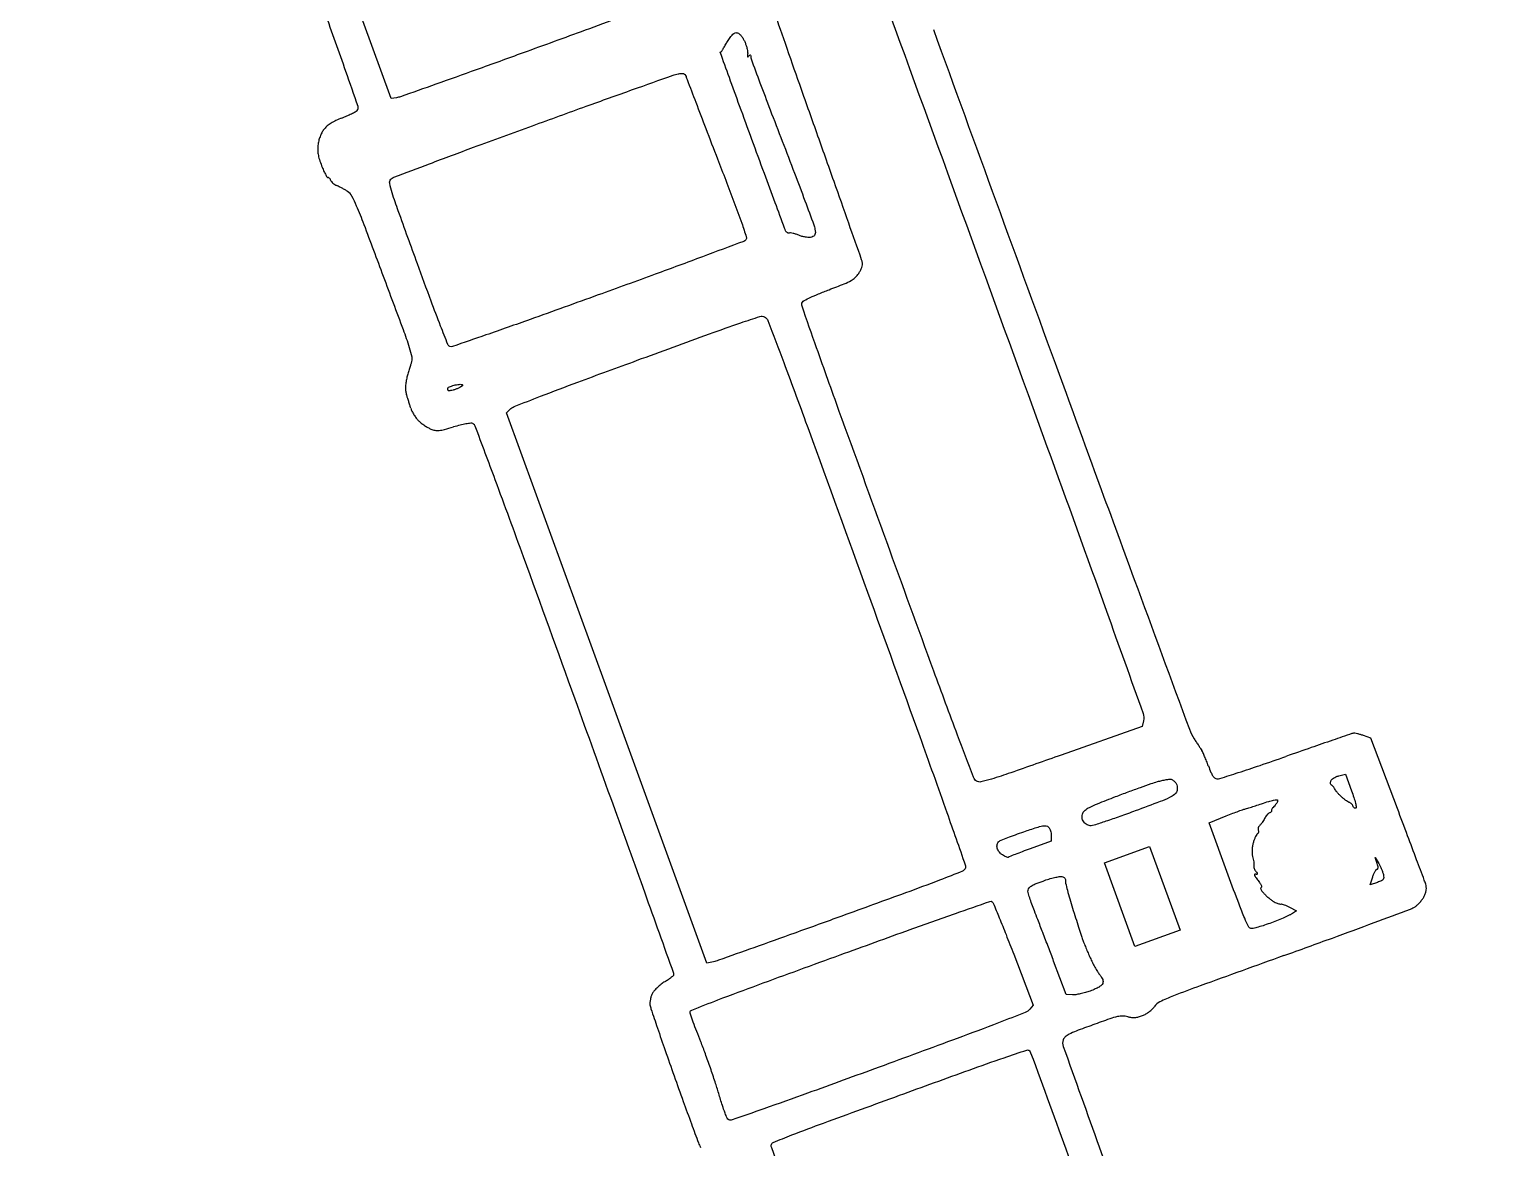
# Model space of a CAD drawing. Header units: metres. Extents: x 26.3 to 44.2, y 14.4 to 19.6.
# Drawn here: x 34.7603 to 34.8795, y 15.6037 to 15.6941 of the extents above; entities that cross this region are included whole.
import ezdxf

# ---------------------------------------------------------------- set-up
doc = ezdxf.new("R2010")
doc.units = ezdxf.units.M
doc.header["$MEASUREMENT"] = 0
doc.layers.add('Suspensions', color=6, linetype='Continuous')

msp = doc.modelspace()

# ---------------------------------------------------------------- linework, layer by layer
at = {"layer": 'Suspensions'}
for p, q in [((34.86875331393753, 15.6368237966545), (34.86815295183372, 15.63704060762439)), ((34.87089439418168, 15.63114526051271), (34.86875331393753, 15.6368237966545))]:
    msp.add_line(p, q, dxfattribs=at)
for points in [[(34.82568817743852, 15.58886764735399, -9e-06), (34.82031246039038, 15.60371463670833, -0.091432), (34.82027711969594, 15.60392685457363, -0.299413), (34.82042940852853, 15.60414984711356, -0.004576), (34.82195010240804, 15.60475834129, -0.005091), (34.82451081391829, 15.60572599027893, -0.000512), (34.83064313018173, 15.60796508356959, -0.000626), (34.8362825389853, 15.61000966410958, -0.00419), (34.83909685145613, 15.61099943174325, -0.002185), (34.84094118901034, 15.61162176150239, -0.302879), (34.84115489987457, 15.61156327393618, -0.091468), (34.84124891288718, 15.61140393423787, -5e-06), (34.84731667431881, 15.59481243747512, -0.000212)], [(34.81836675598507, 15.72690994492379, -9.4e-05), (34.83030225220398, 15.69412987977036, -8.7e-05), (34.84256870282049, 15.66040295903383, -0.000997), (34.84737412584194, 15.64710063282971, -0.000349), (34.8503346019627, 15.63883594093461, -0.144555), (34.85036840503735, 15.63823452371704), (34.85026085744088, 15.63777720551266), (34.84372148184644, 15.63546674647071, -0.000746), (34.83963369647179, 15.63402933021178, -0.009445), (34.83808344943903, 15.63351946433068, -0.019877), (34.83722983638859, 15.63329319826852, -0.205241), (34.83687973930171, 15.63335889599431, -0.155459), (34.83662526227964, 15.6336787950789, -0.001018), (34.83533994538415, 15.63707801005765, -0.002264), (34.83342222043731, 15.64225211853708, -0.000337), (34.82961485229888, 15.65269087118867, -0.000326), (34.8257803648893, 15.66324747035286, -0.002321), (34.82394924153098, 15.66837309796971, -0.000866), (34.82276499013206, 15.67175594060653, -0.219427), (34.82279499165249, 15.67206427121735, -0.140885), (34.82294071195177, 15.67220328852992, -0.010779), (34.82343182578704, 15.67244684136981, -0.012551), (34.82409298319539, 15.67273713083522, -0.006036), (34.82495410757674, 15.67307763173762, 0.003772), (34.82618529748386, 15.67355802970295, 0.031163), (34.826728165226, 15.67381484290804, 0.064935), (34.82706067260838, 15.67405925445408, 0.051486), (34.82734968964893, 15.67439936518202, 0.031588), (34.8274893468205, 15.67463323569152, 0.033219), (34.82759580906148, 15.67487901540517, 0.035246), (34.82765792023805, 15.67510180642821, 0.110092), (34.82765515286729, 15.67525649686211, 0.025211), (34.82758487784146, 15.67549408104833, 7.9e-05), (34.82654076685967, 15.67846311641034, 0.00045), (34.82535665006488, 15.68181892490147, 0.000282), (34.82396493327311, 15.68574473823829, -0.000722), (34.82258067716465, 15.68966045437765, -0.001181), (34.82142031628569, 15.6929830149013, -0.000108), (34.82038901132861, 15.69596069282236, -0.135242)], [(34.80806706515966, 15.69511204801363, -0.003795), (34.80522459178052, 15.6940451731907, -0.000793), (34.80022518015171, 15.6922208766621, -0.000776), (34.79643373662925, 15.69085083246896, -0.001217), (34.79316994536119, 15.68968614246964, -0.000299), (34.79031086791141, 15.68867563774546, -0.04761), (34.78998299184575, 15.68859401362278), (34.78955072354174, 15.68852919692177), (34.78652905171016, 15.69683117204804, -0.000885)], [(34.87649017236177, 15.51469548026182, -9e-06), (34.88250583186796, 15.49809943150136, -0.061218)]]:
    msp.add_lwpolyline(points, format="xyb", dxfattribs=at)
for points in [[(34.81762462132202, 15.69380579628802, -0.101275), (34.81775121120937, 15.69371613616164, -0.031875), (34.81789944403513, 15.6935361491222, -0.030366), (34.8180432625058, 15.69330903996206, -0.029403), (34.81816023226231, 15.69306377430116, -0.021182), (34.81825331078831, 15.69280383866306, -0.020208), (34.81832571114803, 15.69253287334102, -0.020632), (34.81837000650166, 15.69228864509914, -0.065014), (34.81837138915093, 15.69212251317125, 0.012303), (34.81835572871, 15.69196143102906, 0.178436), (34.81837134831576, 15.6919072812146, 0.450909), (34.81840601306493, 15.69190416790738, 0.036266), (34.81847580351893, 15.6919805008255, -0.038199), (34.8185411309876, 15.69205140023235, -0.29532), (34.81858345103747, 15.69205890895715, -0.26973), (34.81861054759374, 15.69202290513456, -0.033909), (34.81861566389868, 15.69192158216646, 0.093458), (34.81864701422126, 15.69173788325146, 0.00039), (34.8193640805895, 15.68981058509395, 0.001913), (34.82018911491794, 15.68762396022836, 0.001203), (34.82116934334464, 15.6850742365298, -0.001337), (34.82215589334189, 15.68250600854636, -0.002009), (34.82300150377009, 15.68025989578678, -0.0008), (34.82371613625457, 15.67832885689, -0.045571), (34.82381458885965, 15.67796138276676, -0.030964), (34.82384345513034, 15.6776970704216, -0.110373), (34.82381433728448, 15.6775304220215, -0.142533), (34.8237225455004, 15.67741597670661, -0.065738), (34.82355169607388, 15.67732695439019, -0.089135), (34.82337294738839, 15.67729603812654, -0.032638), (34.82311613479563, 15.67731450583748, -0.031106), (34.82283179233696, 15.67737191750623, -0.032426), (34.82256080852383, 15.67746360225676, 0.017806), (34.82230183582823, 15.67755974491124, 0.021803), (34.82205346107624, 15.67763016154043, 0.020933), (34.82184333395573, 15.67767074918184, 0.12515), (34.82173325314164, 15.67765969817127, -0.133235), (34.82165375868654, 15.6776529922449, -0.094592), (34.82156990182803, 15.67768545844178, -0.082613), (34.82149445535713, 15.67775201126548, -0.070558), (34.82143967603896, 15.67784293735198, -0.011771), (34.82136083175012, 15.67804161176925, -5.6e-05), (34.82059594733276, 15.68011042062574, -0.000261), (34.81972758233489, 15.68246369077805, -0.000165), (34.8187171468151, 15.6852091645444, -0.000709), (34.81771928807768, 15.68793515221634, -0.001196), (34.81689128804254, 15.69022407678702, -8.2e-05), (34.81615607660129, 15.69227284441316, -0.665658), (34.8161748422857, 15.69229000072027, 0.266081), (34.81621135356869, 15.69229315168828, 0.053608), (34.81626258029832, 15.69233747492568, 0.043619), (34.81631818913267, 15.69240865399359, 0.028158), (34.81637018003323, 15.69249951733274, -0.010143), (34.81643117478184, 15.69261562293103, -0.004496), (34.81651613161683, 15.69276644567392, -0.004448), (34.81660900159857, 15.69292463564467, -0.005984), (34.81669607228087, 15.69306609755063, -0.008622), (34.81679018638894, 15.69320945097278, -0.005425), (34.81690481432817, 15.69337379279298, -0.005445), (34.81702112681285, 15.69353305953403, -0.009937), (34.81712001016047, 15.6936600633471, -0.041808), (34.81724280028084, 15.69378797197125, -0.110723), (34.81735333683064, 15.69384860157382, -0.120319), (34.81747334688603, 15.69385360462005, -0.054195)], [(34.80098624868192, 15.68633588507059, -0.000686), (34.80532651552831, 15.68790932522475, -0.00107), (34.80906985020919, 15.68925150760199, -0.000285), (34.8123394272147, 15.6904138300757, -0.038219), (34.81274601891077, 15.69052399265861, -0.026718), (34.81302248319658, 15.69056147895622, -0.101225), (34.81319480329572, 15.69054062701253, -0.149348), (34.813308103423, 15.69045996529146, -0.084793), (34.81338747689226, 15.69030986554184, 0.011894), (34.81347307692643, 15.6900686734294, 0.000101), (34.81417812436061, 15.68822371498291, 0.000357), (34.81498973194299, 15.68610574226757, 0.00023), (34.81593311625468, 15.68365252025645, -0.001019), (34.81726014952325, 15.68018533286271, -0.006807), (34.8178933879939, 15.67844997120842, -0.006152), (34.81826210053821, 15.67735196914134, -0.24495), (34.81822060877299, 15.67710846140707, -0.141734), (34.81805888623147, 15.67698805375382, -0.000232), (34.81471958822529, 15.6757389897157, -0.001732), (34.81090367110097, 15.67432871061255, -0.00099), (34.80628715297409, 15.67265106301385, -0.000757), (34.80078920304019, 15.67067483012275, -0.002612), (34.79721689744743, 15.66941788714731, -0.000648), (34.79451611427324, 15.66848734208244, -0.194219), (34.79428818737566, 15.66849946837409, -0.190653), (34.79413870329985, 15.66865762857403, -0.00186), (34.79355058563291, 15.67014432454141, -0.004561), (34.79278725834922, 15.67214880799314, -0.001416), (34.79167596369967, 15.67517536294167, -0.000648), (34.79012927739341, 15.67944204882745, -0.01024), (34.78963444791141, 15.68090581100238, -0.025541), (34.78943247199256, 15.68168240500558, -0.246691), (34.78952374927344, 15.68199940646623, -0.111167), (34.7897765650104, 15.68216696352723, -0.000548), (34.79266046807283, 15.68326161262017, -0.00219), (34.7962208074304, 15.68459075879992, -0.000939)], [(34.80943326849032, 15.66737161842561, -0.000559), (34.81527390070031, 15.66950480408718, -0.005111), (34.81782576688005, 15.67040416513559, -0.005496), (34.81935976379722, 15.67090847699247, -0.187907), (34.81973444804448, 15.67088414494705, -0.195215), (34.82001314049148, 15.67058431839834, -0.001315), (34.82128881278809, 15.66720211606425, -0.002358), (34.82331011607214, 15.66172144235441, -0.000237), (34.82805943597204, 15.64863504966931, -0.000312), (34.83227998013471, 15.6369656993797, -0.001821), (34.83447466824893, 15.63081572199552, -0.000488), (34.83596307784067, 15.62658321995527, -0.195897), (34.83594766979872, 15.62627356045403, -0.192031), (34.83573428295708, 15.62607286969137, -0.002225), (34.83389098615374, 15.62535612383166, -0.00402), (34.83112617989086, 15.62432062517134, -0.000732), (34.82598416546105, 15.62245032137041, -0.000573), (34.82217318512392, 15.62107539814041, -0.000884), (34.81887595598161, 15.61989667433995, -0.000266), (34.81600946782187, 15.61887936538772, -0.027573), (34.8156072110456, 15.61876135184645), (34.81507263199548, 15.61863605049004), (34.80697779541056, 15.6408764312213), (34.79888295882547, 15.66311681195301), (34.79916533644507, 15.66341436343945, -0.109652), (34.7994954215916, 15.66363687071948, -0.001709), (34.80163343941464, 15.66446926866695, -0.00327), (34.80463455327383, 15.66560341061516, -0.00087)], [(34.79473879275888, 15.66538006313237, -0.023432), (34.79494866172103, 15.66541955326106, -0.035907), (34.79513322244198, 15.66543200315824, -0.039875), (34.79527354322599, 15.66542016848628, -0.270815), (34.79532499020622, 15.66537746575895, -0.310292), (34.79530864558517, 15.66531416450575, -0.037075), (34.79518650837724, 15.66522279770262, -0.033799), (34.79500791608349, 15.66512510049909, -0.020986), (34.7947869335116, 15.66503399840588, -0.019623), (34.79455930256196, 15.66496112489549, -0.031739), (34.79436037968637, 15.66491932319149, -0.033516), (34.79420790994669, 15.66490761204161, -0.317955), (34.79415703210275, 15.66494287233133, -0.048747), (34.79414325569554, 15.66499645857933, -0.037773), (34.79413851445871, 15.66505655269122, -0.038841), (34.79414278769693, 15.66511384967533, -0.071185), (34.79415633895225, 15.66515857584135, -0.178966), (34.79419983541891, 15.66520162951757, -0.015681), (34.79434546256742, 15.66526229872625, -0.019011), (34.79452923975265, 15.66532429743238, -0.013625)], [(34.86615357326664, 15.63378660593914), (34.86669443119155, 15.63393363792871), (34.86718723409376, 15.63257967308265, -0.008838), (34.86737747880896, 15.63202676261091, -0.018119), (34.8675029956763, 15.63158609286735, -0.014064), (34.86757606128893, 15.63124846127605, -0.370082), (34.86753307084924, 15.63117405291351, -0.14991), (34.86747064790892, 15.63117153250758, -0.096583), (34.86740494441782, 15.6312032522774, -0.080314), (34.86734590940146, 15.63126435886758, -0.063357), (34.86730327346277, 15.63134599078366, 0.057014), (34.86725805775288, 15.63143529736119, 0.046673), (34.86719107059951, 15.63151883906584, 0.048472), (34.86711368598383, 15.63158465511209, 0.084369), (34.86703762029694, 15.63162042536482, -0.069248), (34.86694122172867, 15.63166226804383, -0.014082), (34.86678467115724, 15.63176393098194, -0.014594), (34.86660804803198, 15.63189360473999, -0.013223), (34.86643324752576, 15.63203755986439, -0.017738), (34.86626027184678, 15.6321989773002, -0.015056), (34.86608912885201, 15.63238108707704, -0.015318), (34.86594326833202, 15.63255651584291, -0.040643), (34.86585374027963, 15.63269264245623, 0.024326), (34.86578323563802, 15.63280786138614, 0.024562), (34.86570208221089, 15.63291529934634, 0.025282), (34.8656223694021, 15.63300145523554, 0.084535), (34.86555926963822, 15.63304508957187, -0.171717), (34.86551422735536, 15.63308933377065, -0.082354), (34.86549075740351, 15.63316801314203, -0.066602), (34.8654915008095, 15.63326790663976, -0.050843), (34.86551773536927, 15.63337416057918, -0.111038), (34.86559285323389, 15.6334927006084, -0.052389), (34.86573446994914, 15.63360724618992, -0.044775), (34.86592602096374, 15.63370842358643, -0.032766)], [(34.85150158852331, 15.63331957124866, -0.012572), (34.85186209770323, 15.63341351568291, -0.015773), (34.85220068517884, 15.63348152708123, -0.013979), (34.85248459631042, 15.63352116929257, -0.108042), (34.85261717133492, 15.63350726781313, -0.064201), (34.85271257248493, 15.63346142541548, -0.030602), (34.85282218354871, 15.63338026157748, -0.029719), (34.85292796107705, 15.63328013426406, -0.037158), (34.85301284646107, 15.6331749755532, -0.085616), (34.85307217239969, 15.63304698219376, -0.048159), (34.85310071887108, 15.63287760307908, -0.046228), (34.85309677669441, 15.63269571130685, -0.055733), (34.85305859592066, 15.63252919913881, -0.145651), (34.8528689530586, 15.63226691693689, -0.054072), (34.8524761445203, 15.63202745259862, -0.019547), (34.85170484211334, 15.63170104538161, -0.001701), (34.84970992548816, 15.63095506109345, -0.003068), (34.84845187628942, 15.63049825219226, -0.004415), (34.84733224117259, 15.63011056573369, -0.002393), (34.84638226303656, 15.62979604496112, -0.06845), (34.84612891866195, 15.62975040082621, -0.079431), (34.84597203490915, 15.62976883554891, -0.053414), (34.8458042919834, 15.62983626537148, -0.052604), (34.84565158718057, 15.62993941035098, -0.069275), (34.84553921885701, 15.63006414357277, -0.056909), (34.84545175898596, 15.6302316154064, -0.067533), (34.84541063601407, 15.63040512080342, -0.066889), (34.84541705287835, 15.6305846763231, -0.054353), (34.84546992265507, 15.63077000588058, -0.126977), (34.8456522892902, 15.63101540258876, -0.052962), (34.84600133799052, 15.63124074623578, -0.022409), (34.84665047005332, 15.63153268405736, -0.002699), (34.84811226431277, 15.63210373988085, -0.002742), (34.849131196706, 15.63248906344067, -0.002908), (34.85013457944865, 15.63285560317837, -0.002771), (34.85100216026964, 15.63316140723105, -0.013322)], [(34.85853712610782, 15.63109814261636, 0.071526), (34.85860503459725, 15.63110911197631, 0.001121), (34.85898090769881, 15.63122752941664, 0.002949), (34.85941724723803, 15.63136891103871, 0.001947), (34.85991723482441, 15.63153634292554, -0.00803), (34.86049326698286, 15.63172147735277, -0.025144), (34.86088781743951, 15.63181997018957, -0.035041), (34.86114495081208, 15.63185209787685, -0.41767), (34.86121203432327, 15.63179120885846, -0.107551), (34.86119681128002, 15.6317034860237, -0.036082), (34.86113897202092, 15.6315862207295, -0.033952), (34.86105418389602, 15.63146181950332, -0.032846), (34.86095246854973, 15.6313485668111, 0.027037), (34.86085310549379, 15.63124048493069, 0.035723), (34.86077563744863, 15.63113149207989, 0.038659), (34.86072710752079, 15.63103577111458, 0.1874), (34.86072582577647, 15.63097598308027, -0.188428), (34.86072468438628, 15.6309272815987, -0.089067), (34.8606900330668, 15.63087364316082, -0.068885), (34.86062793226175, 15.63082321847553, -0.048885), (34.86054690485905, 15.6307844020211, 0.089731), (34.86045066810518, 15.63072826780749, 0.036054), (34.86034188990817, 15.63062084841143, 0.034216), (34.86023857265707, 15.6304852787583, 0.036632), (34.86015730423156, 15.63033984273439, -0.024054), (34.86007677047645, 15.63018681094595, -0.01873), (34.85997530453368, 15.63002850785268, -0.019089), (34.85986937146539, 15.62988788308941, -0.042909), (34.85977650733027, 15.62979202839656, 0.073158), (34.85970203308956, 15.62970525365463, 0.064117), (34.85965162313418, 15.62959681952057, 0.066866), (34.85963185620547, 15.6294840688953, 0.097581), (34.85964733372253, 15.62938470071578, -0.060084), (34.85966819584488, 15.62929521627721, -0.078859), (34.85966414369689, 15.62921153580262, -0.097034), (34.85963670835652, 15.62914650213836, -0.158569), (34.85958999299525, 15.6291099774107, 0.172812), (34.85952509510203, 15.62905627153548, 0.02005), (34.85943367036745, 15.62888777982247, 0.022218), (34.85933894902651, 15.6286713991233, 0.016416), (34.85925291902198, 15.62842456595833, 0.036484), (34.85918717442332, 15.62814327456884, 0.026344), (34.8591537246601, 15.62782277099783, 0.026782), (34.85915441767273, 15.6275130994109, 0.050991), (34.85919348451132, 15.62726738746168, -0.015802), (34.85924341587283, 15.62705217417197, -0.016536), (34.85927879269778, 15.62683746139564, -0.016422), (34.85929704970512, 15.62665060363008, -0.067367), (34.85928910817447, 15.62653729773018, 0.094324), (34.85928748062321, 15.62643816990898, 0.040979), (34.85932067582867, 15.62631008468407, 0.038641), (34.85937950670144, 15.62617573699471, 0.041627), (34.85945708369073, 15.62605555233046, -0.019523), (34.85954927486802, 15.62592569133471, -0.153026), (34.8595691138929, 15.62585527590994, -0.377312), (34.8595381360076, 15.62582206906516, -0.075907), (34.85945042824517, 15.62582672063147, 0.080207), (34.85936320585198, 15.62583059853739, 0.361735), (34.85933059446033, 15.62579635627496, 0.15356), (34.85934815182945, 15.62572396217382, 0.021168), (34.85943480082068, 15.62559314011632, -0.000138), (34.85952593477514, 15.62546737356272, -8.5e-05), (34.85963322689307, 15.62531916660657, -8.5e-05), (34.85973933008733, 15.62517249809739, -0.000152), (34.85982650116766, 15.62505188067342, -0.045861), (34.85988827797988, 15.62494736562206, -0.078902), (34.85991661712217, 15.62485053312334, -0.11879), (34.8599085217355, 15.62477673392471, -0.222573), (34.85986702236224, 15.62473509488813, 0.398645), (34.85984036085668, 15.62468168989273, 0.058537), (34.85989359564439, 15.62456005788737, 0.039835), (34.86000742521661, 15.62439689339949, 0.020317), (34.86017407532909, 15.62421044434417, 0.019641), (34.86037666969563, 15.62401730735325, 0.015895), (34.86060828657356, 15.6238259750747, 0.016184), (34.86083350660049, 15.62366304415649, 0.039417), (34.86101171383392, 15.6235621587323, 0.017502), (34.86116556039235, 15.6234968719228, 0.022038), (34.86131232481664, 15.62344786686983, 0.02087), (34.86143622706514, 15.62341800980963, 0.136792), (34.86149934854862, 15.62342289084272, -0.1648), (34.8615677100393, 15.62342442195276, -0.013428), (34.86173945778211, 15.6233653802416, -0.016909), (34.86194461406218, 15.62328062064618, -0.01218), (34.86216770862173, 15.62317286351279), (34.86272993739037, 15.62288420754656), (34.86241288369469, 15.62265699695083, -0.04574), (34.86221323972885, 15.62253991825925, -0.00657), (34.86178180489512, 15.6223442274555, -0.007413), (34.86126368403274, 15.62212647304154, -0.006273), (34.86070975415166, 15.62191130964646, -0.00936), (34.86015917776209, 15.62171703158636, -0.012452), (34.85965150043049, 15.62156243117481, -0.009777), (34.85922562474232, 15.6214531658609, -0.11202), (34.85905359736664, 15.62145170659398, -0.227107), (34.85885671250793, 15.62160490969641, -0.015284), (34.85854996273437, 15.62226967721328, -0.010911), (34.85809552827237, 15.62340762764567, -0.001576), (34.85722669723965, 15.62575158355064), (34.85566987632085, 15.62999258622104), (34.85705698540825, 15.63054455715801, -0.002057), (34.85759533250243, 15.63075621992301, -0.003148), (34.85806395927382, 15.63093486089905, -0.001106), (34.85846918919655, 15.631085399431, -0.084232)], [(34.84070276819311, 15.62926855881442, -0.003973), (34.84173030041531, 15.62961366806964, -0.032411), (34.84220997358975, 15.62973680235086, -0.081992), (34.84249329971429, 15.62974328002881, -0.166841), (34.84268931986449, 15.62964336416122, -0.073144), (34.84277839634126, 15.6295193097815, -0.042016), (34.84284899323946, 15.62934888830896, -0.039591), (34.84289436696411, 15.62915475135509, -0.041203), (34.84290775456921, 15.62895848932104), (34.84290130535614, 15.62850610770891), (34.84121435743391, 15.62789210887846, 0.002025), (34.84056198016245, 15.62765166505345, 0.003111), (34.8399992549454, 15.62743767384834, 0.001054), (34.83951502909407, 15.62724890150478, 0.086852), (34.83944674344031, 15.62720730821221, -0.252107), (34.83939255400384, 15.62719482297738, -0.029738), (34.8392713307145, 15.62723593031039, -0.029852), (34.83912321029906, 15.62730676552428, -0.020072), (34.83896287062256, 15.62740416898984, -0.043631), (34.83879425153629, 15.62753865074144, -0.050065), (34.83865996819907, 15.62769478802492, -0.054506), (34.83856897165669, 15.62786082761757, -0.076531), (34.83852891523748, 15.62802473795085, -0.059682), (34.83853361960614, 15.62817024830219, -0.054157), (34.83857225588396, 15.62831563321588, -0.05764), (34.83863710610378, 15.62843926136693, -0.101092), (34.83871963351901, 15.62851945226936, -0.049381), (34.83887756066576, 15.62859984457751, -0.002751), (34.83939353421916, 15.62879799718154, -0.004222), (34.84001181838784, 15.62902559909926, -0.003077)], [(34.86938926688572, 15.62670900413614, -0.020073), (34.86950271475826, 15.62649485174625, -0.014303), (34.86961302833832, 15.6262467813472, -0.014474), (34.86970475043948, 15.62600374580583, -0.029668), (34.86975955036019, 15.62580773163051, -0.046402), (34.86978900722539, 15.62556456871454, -0.172157), (34.86974215590702, 15.6254198814048, -0.12336), (34.86960295915711, 15.62530933014063, -0.019164), (34.86927473009288, 15.62517541183044), (34.86869838900719, 15.62496564083046), (34.86890211530545, 15.62561836158895, -0.022301), (34.86899173484149, 15.62586607800143, -0.034584), (34.86909280659596, 15.62606963548252, -0.037777), (34.86919108272603, 15.62621159401409, -0.280601), (34.86926519485624, 15.62623802978196, 0.365684), (34.86931346953072, 15.62626419239446, 0.092237), (34.86933161327831, 15.62635902897571, 0.05251), (34.86931647965101, 15.6265101080379, 0.026141), (34.86926752616961, 15.62669635252871), (34.86911050250012, 15.62718772721155)], [(34.84225003541831, 15.62528525619234, -0.013419), (34.84272701409544, 15.62544450358525, -0.016674), (34.84317870588245, 15.62556565365752, -0.015871), (34.84355972353116, 15.62564168412387, -0.093875), (34.84376214270848, 15.62563723454261, -0.051204), (34.84391380096532, 15.62558840397252, -0.107227), (34.84401363882604, 15.62551599794972, -0.1274), (34.84406422764749, 15.62541793682091, -0.089598), (34.84406972914658, 15.62529332719665, 0.092042), (34.84407868753684, 15.62511047791232, 0.004738), (34.84422109567841, 15.62453355505721, 0.007403), (34.84440801332372, 15.62384827576411, 0.005294), (34.84463652742637, 15.62308717603033, 0.001166), (34.84488298873353, 15.6223032211251, 0.001299), (34.84512449701485, 15.62154805593079, 0.001198), (34.84533362172731, 15.62090523349905, 0.006825), (34.84545026938036, 15.62056531238292, 0.008202), (34.84555846240008, 15.62027841229904, 0.003272), (34.84571574067157, 15.6198886832355, 0.003237), (34.84589087310238, 15.61947048665961, 0.004072), (34.84605873339885, 15.61908554574237, 0.012542), (34.84623744202273, 15.61871027088806, 0.010507), (34.84644517772682, 15.61832130533561, 0.010645), (34.84665014674373, 15.61797373861379, 0.028437), (34.8468151133367, 15.61773819873404, -0.020485), (34.84698755568552, 15.61750013247321, -0.061752), (34.84707684060988, 15.61732107851432, -0.088546), (34.847102446206, 15.61716497981969, -0.08259), (34.84707362794396, 15.61700557275747, -0.126518), (34.84697597823936, 15.61686140862395, -0.045439), (34.84677449511096, 15.61671359907084, -0.033602), (34.84647403432468, 15.61655910694936, -0.014672), (34.84605724367061, 15.61639340356469, -0.017858), (34.84566875139542, 15.61626752060745, -0.01621), (34.84525957754271, 15.61616511999223, -0.016473), (34.84488757107076, 15.61609747754101, -0.04901), (34.84462908948638, 15.61608480606651), (34.84411764857676, 15.61610986687342), (34.84310879805092, 15.61880536638795, 0.001151), (34.84268197734822, 15.61993782134844, 0.001029), (34.84223377532331, 15.6211114816674, 0.001031), (34.84182678207841, 15.62216420189842, 0.003214), (34.84154668385187, 15.62287080039557, -0.009806), (34.84133805405227, 15.6234180577376, -0.012609), (34.84116898141783, 15.62392929872814, -0.01047), (34.84104829248525, 15.62435995544506, -0.098978), (34.84103780782658, 15.62455046507183, -0.138902), (34.84111728521823, 15.62472921972116, -0.083055), (34.84129482443986, 15.62488202448393, -0.041152), (34.84162408925646, 15.62504625387517, -0.007837)], [(34.82585580090065, 15.61931824281432, -0.000731), (34.83149911707966, 15.62136290331815, -0.00252), (34.83516677328668, 15.62266483804784, -0.000498), (34.8379610497025, 15.62363779036076, -0.255935), (34.83813680754866, 15.62360815545147, -0.128111), (34.83822651761569, 15.6234896064457, -0.000896), (34.83871224674792, 15.62231189169708, -0.003384), (34.83925825284118, 15.62095519482162, -0.00215), (34.839876563732, 15.61936833808588), (34.84146023240525, 15.61525171578294), (34.84118439677776, 15.6149270168893, -0.12309), (34.84081780196465, 15.61466439668294, -0.002414), (34.83864917134375, 15.6138186228463, -0.003431), (34.83532133311873, 15.61256537289036, -0.000592), (34.82899889590581, 15.6102422817144, -0.000691), (34.82320567190057, 15.60813049540675, -0.002817), (34.81967622170976, 15.60687189192792, -0.000857), (34.81710743497254, 15.60597708250429, -0.194865), (34.81685835405316, 15.60598990352713, -0.172735), (34.81672078694881, 15.60612556685849, -0.020012), (34.8165453137315, 15.60652901230966, -0.016267), (34.81632805869998, 15.607147686352, -0.004681), (34.81603230310377, 15.60811814379121, 0.007839), (34.81574286887425, 15.60904678170242, 0.004276), (34.81536018033716, 15.61017742756511, 0.00426), (34.81495151178424, 15.61132020247352, 0.006755), (34.81458000217636, 15.61229106042411, -0.003582), (34.8142518777003, 15.61313250626358, -0.005224), (34.81397583478869, 15.61387896586157, -0.002693), (34.81375240893038, 15.61451386734299, -0.087806), (34.81372688213669, 15.6146742662606, -0.304152), (34.81385621919312, 15.61486016422617, -0.001686), (34.81597107988578, 15.61567809864685, -0.003625), (34.8192185937415, 15.61689460049715, -0.000525)]]:
    msp.add_lwpolyline(points, format="xyb", close=True, dxfattribs=at)
at = {"layer": 'Suspensions', "linetype": 'ByBlock'}
msp.add_lwpolyline([(34.84721744819787, 15.62675969050586), (34.850863126001, 15.62808660870992), (34.85332387522263, 15.62132575578856), (34.84967819741949, 15.61999883758449)], close=True, dxfattribs=at)
at = {"layer": 'Suspensions'}
for centre, radius, start, end in [((34.37490495509739, 15.54707156465314), 0.4353702540224225, 19.26432880211003, 19.92758289412102), ((84.21822626312756, 33.69264960442391), 52.56244202681578, 200.0245069729264, 200.0568217923574), ((34.42741471538397, 15.56542323338843), 0.3797459906957455, 18.81288067461051, 19.26437083311156), ((34.78239236646708, 15.695292305972), 0.00891555400091239, 296.3108528786751, 298.5519631536713), ((34.7863318741459, 15.68805229539567), 0.0006731348234631834, 298.5522174841134, 313.3827772326158), ((34.78658470009567, 15.68778478056401), 0.0003050517539969397, 313.3825001859283, 18.81267678030963), ((34.78553208849029, 15.68490004835897), 0.001818678662140366, 128.8833087129878, 139.4425476432903), ((34.78628937907144, 15.68396092860151), 0.003025092746439477, 121.6698482823856, 128.8828378956208), ((34.78686681424979, 15.68302493360742), 0.004124873639879498, 115.5286860236614, 121.6702397928085), ((34.78846312276019, 15.6796824670124), 0.007828963784437827, 111.7267485429079, 115.5285477096709), ((34.78114551508578, 15.69804590793544), 0.0119387711543632, 291.7266349605819, 293.828643576446), ((34.78210473555044, 15.6958741089417), 0.009564573444228196, 293.8283928827625, 296.3105781752408), ((34.78619732292077, 15.6845127485873), 0.002568902188058712, 164.8681137259271, 172.6555078677757), ((34.78666605061821, 15.68438599757796), 0.003054465235162477, 158.0288233444702, 164.8681376202017), ((34.78643029186588, 15.68448112794985), 0.002800237037023497, 150.9409127293694, 158.0291190971188), ((34.78526498175329, 15.68512862460071), 0.00146712054888083, 139.4420114416181, 150.9403260964959), ((34.78592148672789, 15.68439111726766), 0.002301524740983183, 179.5223704576779, 189.1341714162458), ((34.78722535446305, 15.68438024487314), 0.00360543780547027, 172.6555338206633, 179.5223254873875), ((34.78652190931713, 15.68448765932352), 0.002909659310152446, 189.1342223964969, 197.4895146159873), ((34.79180605866498, 15.68615266672257), 0.00844991959006847, 197.4894150605053, 201.2618867977735), ((34.79190454770009, 15.68619102418272), 0.00855561435726905, 201.2620967725259, 203.9647279990198), ((34.7881153874241, 15.68450674889882), 0.004408986953236579, 203.9644106554497, 208.4029034789213), ((34.788451738989, 15.68468866807992), 0.004791383295931505, 208.4032457548963, 211.626952051565), ((34.78441827558949, 15.68220464802731), 5.438185864019359e-05, 211.6264093409175, 289.9995637716993), ((34.78446081806251, 15.68208776450762), 7.000310502456366e-05, 63.81562320440528, 110.0006088213342), ((34.78439062873329, 15.68194503017998), 0.0002290616798318132, 44.69521569162758, 63.81479937605387), ((34.78428116338985, 15.68183672286636), 0.0003830523795471006, 30.08540746986169, 44.69526016788653), ((34.78406899201941, 15.68171380904958), 0.0006282553501195151, 19.99964387522267, 30.08497819784337), ((34.78501812516395, 15.68205926110605), 0.0003817896238316348, 199.9999998684739, 220.1265281437448), ((34.78555821830832, 15.68251449111911), 0.001088142913186937, 220.126600742543, 229.3409819027954), ((34.78566671842579, 15.68264081777229), 0.001254668283008388, 229.3410108514992, 238.0910935382226), ((34.78557338421869, 15.68249091827169), 0.001078086476214723, 238.0909876562613, 247.8951859744145), ((34.78419663457468, 15.67910122887629), 0.00258052443225334, 63.26890641135655, 67.89502680018984), ((34.78236498386907, 15.67546429818464), 0.006652650309884841, 60.98798766300207, 63.2689719191869), ((34.78220292230237, 15.67517206110419), 0.006986815632045433, 58.72860328253268, 60.98804643943905), ((34.78359681158612, 15.67746717915663), 0.004301579290505104, 55.47928476991941, 58.72865445698537), ((34.78539814075647, 15.68008609223428), 0.001122980151237548, 29.00623715704065, 55.47952065327213), ((34.77916546971454, 15.67663039835398), 0.008249550750844336, 22.9229675207375, 29.00612115471851), ((34.74916846171902, 15.66394515257765), 0.04081849223018783, 20.6420067634462, 22.92276185921163), ((33.35202113129219, 15.13762383643248), 1.533813733598216, 20.47511920537417, 20.64196448584114), ((33.10014273576087, 15.04357578351661), 1.802677569753723, 20.32864823076701, 20.47509622326996), ((34.75689262152001, 15.65736805972808), 0.03588354036044106, 17.88568799668323, 20.32868750068721), ((34.78500583626666, 15.66644063587795), 0.006342645292992189, 10.6753631146269, 17.88560525264614), ((34.79407576203847, 15.66593571969274), 0.003137095886286233, 156.9183482167963, 161.3162907025687), ((34.79047271952562, 15.66747117887015), 0.000779477901479063, 336.9186951493483, 10.67542537974932), ((34.80110579777701, 15.6634325276222), 0.0105946973653879, 164.5253833102284, 166.4254970044286), ((34.80377986560323, 15.66269216783578), 0.01336936335441562, 162.9291681728993, 164.5251736066999), ((34.80255730948512, 15.66306764498997), 0.01209044719116653, 161.3166640438805, 162.9293990254268), ((41.74083430000995, 18.18441470170178), 7.342599282880959, 200.0567869580385, 200.1947551784391), ((34.79334460311778, 15.6651617490414), 0.002630582762398616, 179.3782853609553, 186.6086756023572), ((34.7938128374462, 15.66515665777), 0.00309884476946501, 172.6564781302045, 179.378095365481), ((34.7920329946115, 15.66500979919784), 0.001310201897454311, 186.6090970394456, 198.7887845886371), ((34.79413942196179, 15.66511458818962), 0.003428127770989975, 166.4254654744855, 172.6567935792717), ((34.77219469071937, 15.65826076046101), 0.0196446978920646, 18.04356165174677, 18.78840416295794), ((34.75114099113094, 15.65140231092302), 0.04178733993011678, 17.62001423020349, 18.04354415023181), ((34.75079192109393, 15.65129142664183), 0.04215359832830524, 17.19719585250399, 17.62003822552231), ((34.77048168253405, 15.65738532456824), 0.02154238056945617, 16.49853408131012, 17.19731124288599), ((34.79259230781982, 15.66393417281797), 0.001517696705472772, 196.4984614057029, 206.5007619348248), ((34.79418079815017, 15.66472617930995), 0.003292682849893065, 206.5005758923609, 212.1057354817296), ((34.79427051731736, 15.66478247307027), 0.003398600348037966, 212.1057428615123, 217.6607410961283), ((34.79316514332341, 15.66392935134342), 0.002002295099415811, 217.660722661438, 225.9166799847197), ((34.79373670680657, 15.66451949184911), 0.002823848890536123, 225.9165255847439, 231.7896612763402), ((34.79496802467919, 15.66608366078311), 0.004814519168952531, 231.7898370329057, 235.7284195035578), ((34.7948738827794, 15.66594556002115), 0.004647382946612032, 235.7287892140985, 239.7005933404), ((34.79354386024858, 15.66366942461359), 0.002011144655835457, 239.7002983884001, 247.1280425013118), ((34.79335608526906, 15.66322430149754), 0.00152803593996048, 247.1281908092696, 260.1450694796685), ((34.79330848307592, 15.66295023576906), 0.001249866940517764, 260.1447165466027, 275.2783326337657), ((34.79317175203572, 15.6644301552082), 0.002736089307354939, 275.2784893926139, 284.5143788795469), ((34.78834543650871, 15.68307279757848), 0.02199333303828142, 284.5144006126785, 286.5038892856979), ((34.79794987677394, 15.65065681478285), 0.01181555948151599, 103.8216300657389, 106.5038668097343), ((34.79680155669175, 15.65532438943486), 0.007008804636205281, 99.85567111047294, 103.8217473769818), ((34.79668142751767, 15.65601590364207), 0.006306933624432151, 96.31400083929536, 99.85574395667823), ((34.79602240488371, 15.66197189499505), 0.000314593194447799, 64.98138500222527, 96.31366095677166), ((34.79599072376014, 15.66190400944074), 0.0003895074258979029, 20.46001379475373, 64.98155638384766), ((32.19532811731533, 14.69162914968918), 2.77615594140881, 20.36434987829364, 20.45991923298197), ((33.90564531273523, 15.32647994023824), 0.951814845229482, 19.96507882971628, 20.36431541752749), ((25.88576901676858, 12.41302042057021), 9.484496848875903, 19.89126827785062, 19.96506523931299), ((58.50102218139305, 24.34920051861106), 25.20060818610183, 200.1947108370398, 200.2240462759903), ((26.93362976261744, 12.79216705402386), 8.370152058291847, 19.82934412696459, 19.89122356733504), ((34.857689459526, 15.63888009119405), 0.003845216522044547, 200.2241321576134, 213.1400357940988), ((35.10184953355515, 15.79828785243787), 0.2954356417672306, 213.1398068078882, 213.2037488961655), ((35.10065743182403, 15.79751039801784), 0.2940124282885718, 213.2041967342348, 213.2683680056126), ((35.07473949568677, 15.78050453170921), 0.2630134137735555, 213.2681057385916, 213.3306727282655), ((35.00632242632547, 15.22651459734305), 0.4336016919431948, 108.9281240521818, 109.1722039806269), ((35.45386759525705, 13.92142588009044), 1.813294860054431, 108.8767153547464, 108.9280523723313), ((34.86746008331553, 15.63645608419678), 0.0007821370484774856, 97.57780680020441, 108.8767677372744), ((34.86740430036163, 15.63687541755166), 0.000359109625671406, 79.74605306264925, 97.57824201069192), ((34.86681100704981, 15.63359599435391), 0.003691768243598648, 76.52167946529049, 79.74538576195889), ((34.86670748645873, 15.63316390836111), 0.004136082115224877, 73.11590716697968, 76.52223418556547), ((34.86646788996721, 15.63237464438178), 0.004960911859257274, 70.14336590091361, 73.11547513514218), ((34.88736852984577, 15.65728092888535), 0.03875477930702111, 213.330371095914, 213.5877436292934), ((34.85409266584979, 15.63518273531445), 0.001190349104172927, 24.70944476583484, 33.5885956151678), ((34.84349300502504, 15.63030550056151), 0.01285826358931725, 23.15899708441205, 24.70870970895052), ((34.84244713657925, 15.62985803134572), 0.01399583534439025, 21.48474381948146, 23.15935505976097), ((34.84023202444419, 15.62898623996213), 0.01637632730662436, 19.99594945632853, 21.48447287718131), ((34.78359375000102, 15.85860329507606), 0.2365784512744964, 288.7899836612937, 289.3262711787057), ((35.12691650359909, 14.87967261899735), 0.8008104737229146, 109.172174170161, 109.3264143853237), ((34.86842751406927, 15.63924634958413), 0.01362793046883229, 199.996138894291, 202.3417462049705), ((34.85738989157035, 15.63471009413758), 0.001694501627752421, 202.3417806660054, 213.2346658324849), ((34.85647909497455, 15.63411329667887), 0.0006055949992283795, 213.2345455298818, 233.6860164481593), ((34.77286474631537, 15.89803446650397), 0.2773841421997561, 287.5576787160539, 287.881514246342), ((34.8221238821932, 15.74535668476332), 0.1169566897339431, 287.8815381009661, 288.7900152225557), ((34.85635445304298, 15.6339437029242), 0.0003951249236188414, 233.6859226115601, 261.8449567721561), ((34.85637632390177, 15.63409634241182), 0.000549323327113776, 261.8452238261111, 287.557938969885), ((30.80292001291812, 14.18743899586779), 4.256979215734031, 19.7266346016542, 19.82930863167257), ((32.38500930158192, 14.69384820166572), 2.656717988446077, 20.60795316136048, 20.65883181273225), ((33.41324841499142, 15.08049921146477), 1.558185022295252, 20.53214745773833, 20.60800706704312), ((31.85187389002885, 14.49572946168196), 3.22547206040817, 20.50069960648501, 20.5320976934619), ((-73.4261678043042, -23.18653320824036), 114.9841960394366, 19.72314197406035, 19.72657972083081), ((34.87141599381939, 15.62488530460835), 0.001845282883627695, 333.0631751896891, 341.8029596444274), ((34.86177699488922, 15.62112804326013), 0.01205663938555172, 18.87291743836983, 20.50054857810632), ((34.87187196144758, 15.62473541608349), 0.001365310959615618, 341.8029634496503, 352.7571302637354), ((34.8723154819539, 15.62473060642803), 0.0009193968636713698, 4.648349538296827, 18.87309842227743), ((34.87206806423914, 15.62471049312476), 0.001167630766547166, 352.757146402913, 4.648173228568942), ((34.87127558798979, 15.62482997551426), 0.00193036076060084, 290.5543008425033, 302.985363719621), ((34.8715530815236, 15.62440242159302), 0.001420650041845077, 302.9856335003412, 313.0410027638628), ((34.87047242739861, 15.62555964916305), 0.003003997441023687, 313.0406211778217, 318.7841225274262), ((34.87041190086896, 15.62561265941446), 0.003084455799962292, 318.7842113154371, 324.4841950082115), ((34.87146818650994, 15.62485877756858), 0.001786735802088734, 324.4842187698551, 333.0633462596585), ((34.68154333965895, 16.12491708228284), 0.5367938447791196, 290.057010399905, 290.4415793110555), ((34.3132184336148, 17.11311947800031), 1.591406195984046, 290.4415519739056, 290.5543100588891), ((34.53520096864351, 16.52574746563928), 0.9635034483458398, 289.8088168838716, 290.0570221036832), ((36.40512215674137, 11.3343476782876), 4.554398055107474, 109.8088144102445, 109.8991125540847), ((34.81333075941748, 15.6144619282764), 0.003156124102062239, 121.7281462185341, 128.218480785806), ((34.80756916708391, 15.62378058609687), 0.007799848232423428, 301.7278097622014, 304.1295609135342), ((34.80920417730152, 15.62136832319763), 0.004885698149513254, 304.1298546961832, 307.5396187014101), ((34.80882874460181, 15.62185692281683), 0.005501879372589783, 307.5394532147982, 310.0264507871277), ((34.81228798295259, 15.61773822902609), 0.000123220756422723, 310.0255655903946, 348.2815399113753), ((34.81222390323398, 15.61775151465466), 0.0001886632368128118, 348.2833763892133, 19.72405971634349), ((34.81255763258433, 15.61528116149398), 0.002100664806792032, 160.3734907536593, 167.7133198683587), ((34.81194258998131, 15.6155004970976), 0.001447682792908146, 150.6718532896482, 160.3737921708889), ((34.8118172145967, 15.61557093105848), 0.001303877612557564, 138.7107163319085, 150.6716834610631), ((34.81375016074682, 15.61387343898499), 0.003876378372293634, 133.4028917851844, 138.7107403218656), ((34.81401292229228, 15.61359560223748), 0.004258787692313609, 128.2182579559853, 133.4028705760491), ((34.85868958986971, 15.60104151838173), 0.01607640554078531, 111.5006751466619, 115.816599726039), ((34.88317570576318, 15.53888188322278), 0.082885013628677, 109.8991299200609, 111.5006354810334), ((34.81129308525169, 15.61540556947486), 0.0008289205456087263, 175.2264147224335, 189.5039004657608), ((34.81241755872489, 15.61531166429732), 0.001957308233547048, 167.7132018266242, 175.2263404459498), ((34.81252569875075, 15.61561192924263), 0.002078688680828372, 189.5040295050972, 198.5980525744972), ((35.27322829985611, 15.77063588346775), 0.4881643941370011, 198.5978113477334, 198.7894083897896), ((34.84932497108565, 15.61670743448445), 0.002496532385968551, 299.9412267047486, 307.2453397327259), ((34.84942556448071, 15.61657512456306), 0.002330324845749766, 307.2453480244692, 314.7777172911619), ((34.85003648367125, 15.61595944723965), 0.001462983607294752, 314.7777020029052, 325.453344951121), ((34.85218988279796, 15.61447687037546), 0.001151430659259691, 115.816539772091, 145.4532032117152), ((34.88931525752145, 15.49541427111197), 0.125830217331871, 110.0000375796201, 110.6566454163155), ((34.88513918241297, 15.50688730330825), 0.1136207918319041, 109.2695271350266, 109.9999312593688), ((34.84968519217962, 15.60830086491991), 0.006188506636861501, 103.1913560132558, 109.2694711670662), ((34.84868328794079, 15.61257540967268), 0.00179811429138729, 89.63932991701286, 103.1913822354914), ((34.84868479605396, 15.61281589018141), 0.001557629053903655, 74.54657789149557, 89.63912014664294), ((34.84959307149538, 15.6161014154711), 0.001851130354847901, 254.5467468712714, 263.8618039001759), ((34.84956242732059, 15.61581649834706), 0.001564570006907701, 263.8619202583792, 274.4291635694754), ((34.84955195486005, 15.61595179096646), 0.001700267336469508, 274.4289279304998, 284.519980736678), ((34.84932726848072, 15.61681931170084), 0.002596412522032817, 284.5201402964312, 291.8682115344142), ((34.8494806562348, 15.61643713699431), 0.002184605152728392, 291.8681932010977, 299.9412655185049), ((35.04467340196071, 15.69287667913372), 0.2467439409632369, 198.7894272457194, 199.232896025669), ((34.84460259726849, 15.61218139846722), 0.0007679040624794103, 159.4291396895384, 199.6669318497044), ((34.84447143837514, 15.6122306203067), 0.0006278132177186016, 131.9589715546225, 159.4290172936602), ((34.84497363107401, 15.61167207265241), 0.001378927715589728, 116.7032156035069, 131.9589064898067), ((34.84701729641421, 15.60760924107652), 0.005926802871836202, 110.6566039660111, 116.7031139739949), ((35.20711971862369, 15.74955128987603), 0.4187928215179701, 199.232924334968, 199.531320586058), ((40.75331516202404, 17.72394558757014), 6.275513489604379, 199.6668063110537, 199.7456453005539), ((35.20242131577292, 15.74788451003915), 0.4138075287116901, 199.5313079121559, 199.8345170004341), ((35.05223310547525, 15.69371142553209), 0.2541478230958019, 199.8345650719734, 200.2713875660135), ((35.20160360680794, 15.74888003949105), 0.4133807425390928, 200.2713318870254, 200.49891064845), ((34.81751459801794, 15.60528336763532), 0.003326635327222172, 200.4989223268011, 207.5278265547386), ((38.08337150583046, 16.76556672538288), 3.438774310417196, 199.7456418991645, 199.9800961471444)]:
    msp.add_arc(centre, radius, start, end, dxfattribs=at)

doc.saveas('drawing.dxf')
